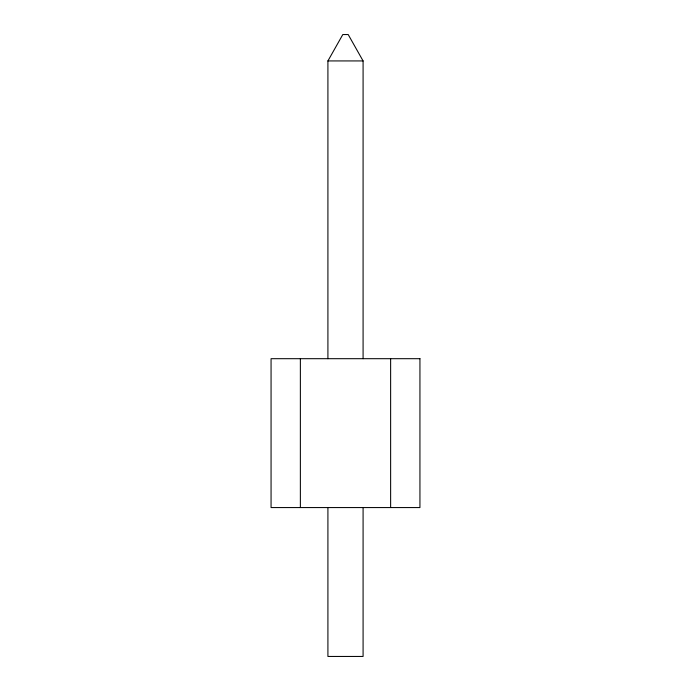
<?xml version="1.0" encoding="UTF-8"?>
<svg xmlns="http://www.w3.org/2000/svg" width="691" height="691" viewBox="0 0 691 691"><rect width="100%" height="100%" fill="white"/><g stroke="black" fill="none" stroke-linecap="round" stroke-linejoin="round"><path stroke-width="1.04" d="M327.914 358.689L327.914 60.929L342.805 34.55L348.195 34.55L363.086 60.929L363.086 358.689M327.914 60.929L363.086 60.929M390.631 358.689L390.631 507.565M363.086 507.565L363.086 656.45L327.914 656.45L327.914 507.565M300.369 358.689L300.369 507.565M419.938 358.689L271.062 358.689L271.062 507.565L419.938 507.565L419.938 358.689"/></g></svg>
